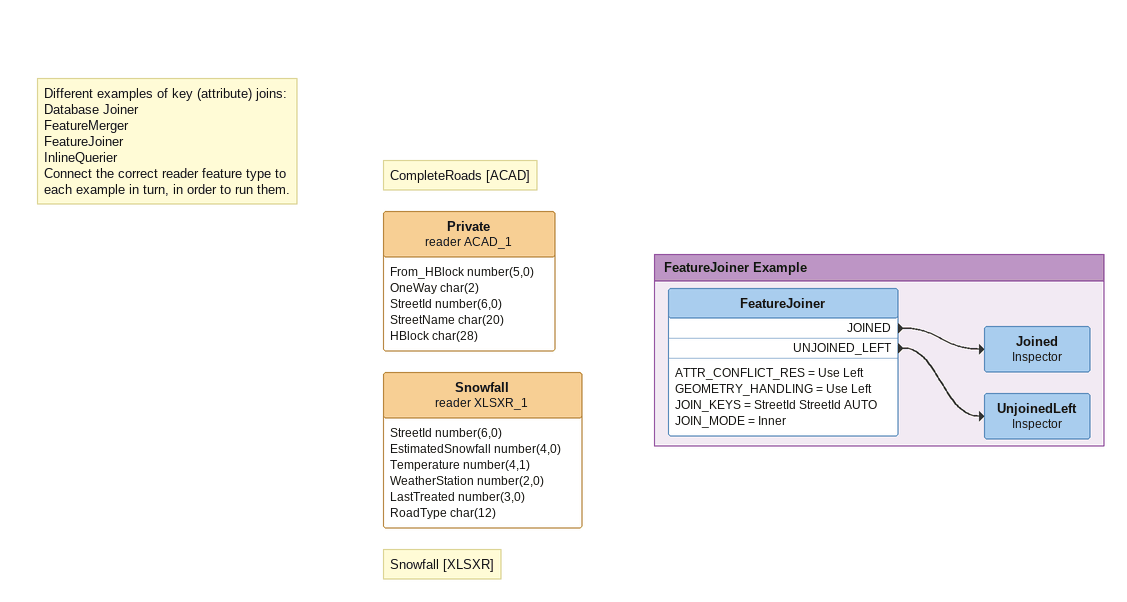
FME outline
Note: Different examples of key (attribute) joins: / Database Joiner / FeatureMerger / FeatureJoiner / InlineQuerier / Connect the correct reader feature type to each example in turn, in order to run them.
Note: CompleteRoads [ACAD]
Private (reader ACAD_1)
    attributes: From_HBlock number(5,0), OneWay char(2), StreetId number(6,0), StreetName char(20), HBlock char(28)
Note: Snowfall [XLSXR]
Snowfall (reader XLSXR_1)
    attributes: StreetId number(6,0), EstimatedSnowfall number(4,0), Temperature number(4,1), WeatherStation number(2,0), LastTreated number(3,0), RoadType char(12)

Bookmark: FeatureJoiner Example
FeatureJoiner
    ATTR_CONFLICT_RES = Use Left
    GEOMETRY_HANDLING = Use Left
    JOIN_KEYS = StreetId StreetId AUTO
    JOIN_MODE = Inner
    JOINED -> Joined
    UNJOINED_LEFT -> UnjoinedLeft
Joined: Inspector
UnjoinedLeft: Inspector
